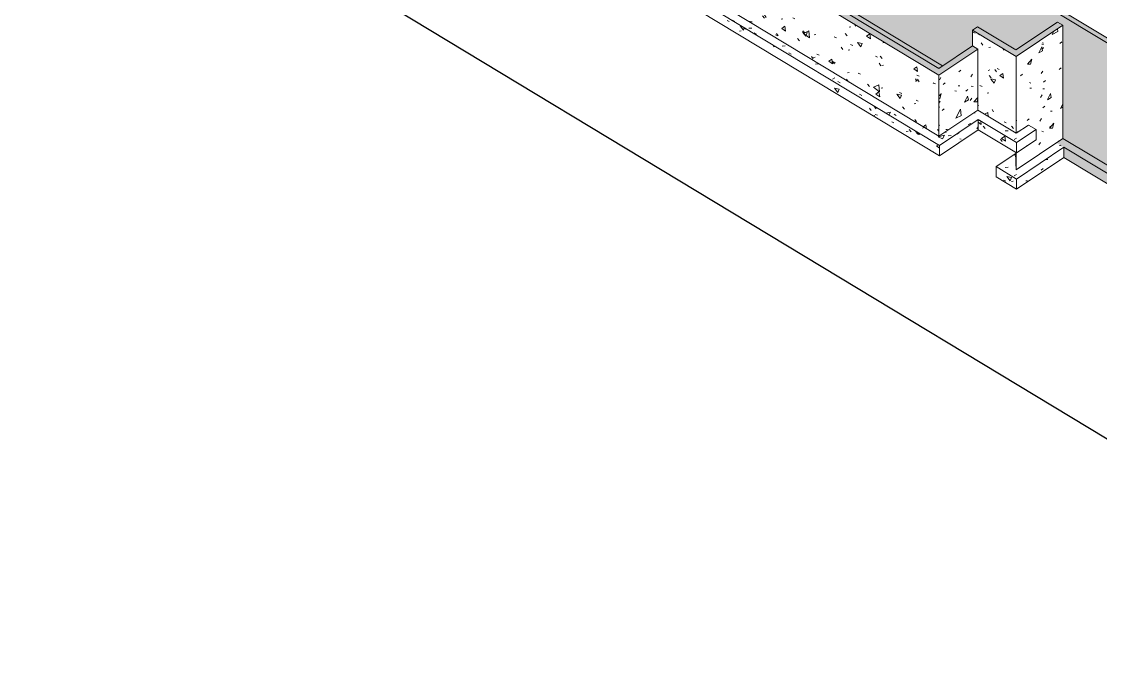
# Model space of a CAD drawing. Header units: inches. Extents: x -4071 to 5659, y -7640 to 11458.
# Drawn here: x -2836 to -1692, y -7640 to -6953 of the extents above; entities that cross this region are included whole.
import ezdxf

# ---------------------------------------------------------------- set-up
doc = ezdxf.new("R2010")
doc.units = ezdxf.units.IN
doc.header["$MEASUREMENT"] = 0
for name, color, linetype, lineweight in [('A-WALL', 113, 'Continuous', 18), ('A-WALL-PATT', 111, 'Continuous', 9), ('G-ANNO-SYMB', 111, 'Continuous', 30), ('S-FNDN', 32, 'Continuous', 18)]:
    doc.layers.add(name, color=color, linetype=linetype, lineweight=lineweight)
pattern_1 = [(37.15, (-1325.936, -7683.69), (68.8571, -3.8302), [5.806, -63.871]), (356.816, (-1325.936, -7683.69), (-13.3197, 45.9087), [5.747, -63.216]), (106.18, (-1320.2, -7684.01), (55.536, 42.0792), [3.984, -43.818]), (33.528, (-1325.936, -7671.48), (102.4555, -10.1033), [8.97, -98.667]), (100.369, (-1317.4, -7672.32), (89.7276, 59.453), [5.893, -64.818]), (354.369, (-1325.936, -7671.48), (89.7277, 59.4537), [8.579, -94.373]), (13.715, (-1316.336, -7674.533), (57.3028, -24.5726), [6.919, -76.11]), (336.789, (-1316.336, -7674.533), (23.3586, 44.2582), [5.196, -57.154]), (62.176, (-1311.56, -7676.58), (80.6615, 19.6845), [4.17, -45.874]), (26.005, (-1325.936, -7683.688), (1.16687, 20.31766), [2.796, -52.455, 2.796, -53.98, -56.141]), (26.005, (-1325.936, -7683.688), (1.16687, 20.31766), [-112.028, 2.796, -53.345]), (4.784, (-1325.936, -7683.688), (25.25438, 24.07207), [3.152, -33.334, 3.152, -57.689, -24.117]), (4.784, (-1325.936, -7683.688), (25.25438, 24.07207), [-97.326, 3.152, -20.965]), (337.951, (-1347.344, -7683.688), (51.24718, -1.37686), [2.883, -18.956, 2.883, -65.254, -90.412]), (337.951, (-1347.344, -7683.688), (51.24718, -1.37686), [-89.975, 2.883, -87.529]), (329.776, (-1356.944, -7683.688), (55.98576, 6.10924), [2.703, -23.919, 2.703, -39.728, -60.206]), (329.776, (-1356.944, -7683.688), (55.98576, 6.10924), [-69.053, 2.703, -57.503])]
pattern_2 = [(33.618, (-1132.89, -6160.17), (49.913, -34.807), [4.029, -44.314]), (325.11, (-1132.89, -6160.17), (-9.655, 61.5722), [5.071, -55.78]), (98.912, (-1128.733, -6163.07), (40.2577, 26.7647), [5.194, -57.131]), (26.822, (-1132.89, -6145.35), (74.268, -57.136), [6.074, -66.809]), (95.852, (-1126.704, -6150.11), (65.042, 32.886), [7.541, -82.953]), (322.428, (-1132.89, -6145.35), (65.042, 32.886), [7.809, -85.894]), (348.942, (-1125.934, -6153.26), (41.5373, -54.9308), [4.965, -54.611]), (307.096, (-1125.934, -6153.26), (16.9317, 43.5046), [5.739, -63.129]), (68.734, (-1122.47, -6157.836), (58.4698, -11.427), [3.89, -42.793]), (12.019, (-1132.892, -6160.17), (0.84624, 24.15677), [1.863, -34.94, 1.863, -35.956, -37.395]), (12.019, (-1132.892, -6160.17), (0.84624, 24.15677), [-74.621, 1.863, -35.532]), (335.109, (-1132.892, -6160.17), (18.30617, 18.16544), [2.51, -26.544, 2.51, -45.939, -19.205]), (335.109, (-1132.892, -6160.17), (18.30617, 18.16544), [-77.503, 2.51, -16.695]), (307.943, (-1148.411, -6150.794), (37.14794, -24.11492), [3.15, -20.713, 3.15, -71.301, -98.791]), (307.943, (-1148.411, -6150.794), (37.14794, -24.11492), [-98.314, 3.15, -95.641]), (302.331, (-1155.37, -6146.59), (40.5829, -17.1022), [3.166, -28.012, 3.166, -46.527, -70.51]), (302.331, (-1155.37, -6146.59), (40.5829, -17.1022), [-80.871, 3.166, -67.345])]
pattern_3 = [(33.618, (-1099.14, -6137.59), (49.913, -34.807), [4.029, -44.314]), (325.11, (-1099.14, -6137.59), (-9.655, 61.5722), [5.071, -55.78]), (98.912, (-1094.98, -6140.49), (40.2577, 26.7647), [5.194, -57.131]), (26.822, (-1099.14, -6122.77), (74.268, -57.136), [6.074, -66.809]), (95.852, (-1092.95, -6127.53), (65.042, 32.886), [7.541, -82.953]), (322.428, (-1099.14, -6122.77), (65.042, 32.886), [7.809, -85.894]), (348.942, (-1092.18, -6130.677), (41.5373, -54.9308), [4.965, -54.611]), (307.096, (-1092.18, -6130.677), (16.9317, 43.5046), [5.739, -63.129]), (68.734, (-1088.72, -6135.255), (58.4698, -11.427), [3.89, -42.793]), (12.019, (-1099.138, -6137.588), (0.84624, 24.15677), [1.863, -34.94, 1.863, -35.956, -37.395]), (12.019, (-1099.138, -6137.588), (0.84624, 24.15677), [-74.621, 1.863, -35.532]), (335.109, (-1099.138, -6137.588), (18.30617, 18.16544), [2.51, -26.544, 2.51, -45.939, -19.205]), (335.109, (-1099.138, -6137.588), (18.30617, 18.16544), [-77.503, 2.51, -16.695]), (307.943, (-1114.656, -6128.212), (37.14794, -24.11492), [3.15, -20.713, 3.15, -71.301, -98.791]), (307.943, (-1114.656, -6128.212), (37.14794, -24.11492), [-98.314, 3.15, -95.641]), (302.331, (-1121.615, -6124.008), (40.5829, -17.1022), [3.166, -28.012, 3.166, -46.527, -70.51]), (302.331, (-1121.615, -6124.008), (40.5829, -17.1022), [-80.871, 3.166, -67.345])]
pattern_4 = [(37.15, (-1325.936, -7645.094), (68.8571, -3.8302), [5.806, -63.871]), (356.816, (-1325.936, -7645.094), (-13.3197, 45.9087), [5.747, -63.216]), (106.18, (-1320.2, -7645.41), (55.536, 42.079), [3.984, -43.818]), (33.528, (-1325.936, -7632.89), (102.4555, -10.1033), [8.97, -98.667]), (100.369, (-1317.4, -7633.73), (89.728, 59.453), [5.893, -64.818]), (354.369, (-1325.936, -7632.89), (89.7277, 59.4537), [8.579, -94.373]), (13.715, (-1316.336, -7635.94), (57.3028, -24.5726), [6.919, -76.11]), (336.789, (-1316.336, -7635.94), (23.3586, 44.2582), [5.196, -57.154]), (62.176, (-1311.56, -7637.99), (80.6615, 19.6845), [4.17, -45.874]), (26.005, (-1325.936, -7645.094), (1.16687, 20.31766), [2.796, -52.455, 2.796, -53.98, -56.141]), (26.005, (-1325.936, -7645.094), (1.16687, 20.31766), [-112.028, 2.796, -53.345]), (4.784, (-1325.936, -7645.094), (25.2544, 24.07207), [3.152, -33.334, 3.152, -57.689, -24.117]), (4.784, (-1325.936, -7645.094), (25.2544, 24.07207), [-97.326, 3.152, -20.965]), (337.951, (-1347.344, -7645.094), (51.24718, -1.37686), [2.883, -18.956, 2.883, -65.254, -90.412]), (337.951, (-1347.344, -7645.094), (51.24718, -1.37686), [-89.975, 2.883, -87.529]), (329.776, (-1356.944, -7645.094), (55.9858, 6.1092), [2.703, -23.919, 2.703, -39.728, -60.206]), (329.776, (-1356.944, -7645.094), (55.9858, 6.1092), [-69.053, 2.703, -57.503])]
pattern_5 = [(33.618, (-1140.47, -6165.24), (49.913, -34.807), [4.029, -44.314]), (325.11, (-1140.47, -6165.24), (-9.655, 61.5722), [5.071, -55.78]), (98.912, (-1136.31, -6168.14), (40.2577, 26.7647), [5.194, -57.131]), (26.822, (-1140.47, -6150.42), (74.268, -57.136), [6.074, -66.809]), (95.852, (-1134.28, -6155.18), (65.042, 32.886), [7.541, -82.953]), (322.428, (-1140.47, -6150.42), (65.042, 32.886), [7.809, -85.894]), (348.942, (-1133.51, -6158.33), (41.5373, -54.9308), [4.965, -54.611]), (307.096, (-1133.51, -6158.328), (16.9317, 43.5046), [5.739, -63.129]), (68.734, (-1130.05, -6162.906), (58.4698, -11.427), [3.89, -42.793]), (12.019, (-1140.47, -6165.24), (0.84624, 24.15677), [1.863, -34.94, 1.863, -35.956, -37.395]), (12.019, (-1140.47, -6165.24), (0.84624, 24.15677), [-74.621, 1.863, -35.532]), (335.109, (-1140.47, -6165.24), (18.30617, 18.16544), [2.51, -26.544, 2.51, -45.939, -19.205]), (335.109, (-1140.47, -6165.24), (18.30617, 18.16544), [-77.503, 2.51, -16.695]), (307.943, (-1155.988, -6155.863), (37.14794, -24.11492), [3.15, -20.713, 3.15, -71.301, -98.791]), (307.943, (-1155.988, -6155.863), (37.14794, -24.11492), [-98.314, 3.15, -95.641]), (302.331, (-1162.947, -6151.66), (40.5829, -17.1022), [3.166, -28.012, 3.166, -46.527, -70.51]), (302.331, (-1162.947, -6151.66), (40.5829, -17.1022), [-80.871, 3.166, -67.345])]

msp = doc.modelspace()

# ---------------------------------------------------------------- hatches: boundary and pattern name
at = {"layer": 'A-WALL'}
for points in [[(-1868.725, -7006.533), (-1863.214, -7002.846), (-2127.07, -6843.428), (-2132.581, -6847.115), (-1884.276, -6997.137)], [(-1781, -6990.316), (-1781.288, -6983.125), (-1821.881, -6958.6), (-1827.392, -6962.286), (-1781.288, -6990.142)], [(-1781, -6990.316), (-1731.401, -6957.135), (-1737.2, -6953.631), (-1781.288, -6983.125)], [(-1862.926, -7010.037), (-1821.593, -6982.386), (-1827.392, -6978.882), (-1868.725, -7006.533), (-1863.214, -7009.863)], [(-1781, -7110.344), (-1781, -7092.204), (-1781.288, -7092.03), (-1781.288, -7103.153)]]:
    msp.add_hatch(color=256, dxfattribs=at).paths.add_polyline_path(points, flags=0)
at = {"layer": 'A-WALL-PATT'}
h = msp.add_hatch(dxfattribs=at)
h.set_pattern_fill('FP_11', color=256, style=0, pattern_type=2)
h.set_pattern_definition([(33.618, (-1041.96, -6099.337), (49.9131, -34.807), [4.029, -44.314]), (325.11, (-1041.96, -6099.337), (-9.655, 61.5722), [5.071, -55.78]), (98.912, (-1037.8, -6102.24), (40.2577, 26.7647), [5.194, -57.131]), (26.822, (-1041.96, -6084.52), (74.268, -57.1358), [6.074, -66.809]), (95.852, (-1035.77, -6089.28), (65.042, 32.886), [7.541, -82.953]), (322.428, (-1041.96, -6084.52), (65.042, 32.886), [7.809, -85.894]), (348.942, (-1035, -6092.427), (41.5373, -54.9308), [4.965, -54.611]), (307.096, (-1035.002, -6092.427), (16.93165, 43.50455), [5.739, -63.129]), (68.734, (-1031.54, -6097.004), (58.4698, -11.427), [3.89, -42.793]), (12.019, (-1041.96, -6099.337), (0.84624, 24.15677), [1.863, -34.94, 1.863, -35.956, -37.395]), (12.019, (-1041.96, -6099.337), (0.84624, 24.15677), [-74.621, 1.863, -35.532]), (335.109, (-1041.96, -6099.337), (18.30617, 18.16544), [2.51, -26.544, 2.51, -45.939, -19.205]), (335.109, (-1041.96, -6099.337), (18.30617, 18.16544), [-77.503, 2.51, -16.695]), (307.943, (-1057.479, -6089.961), (37.14794, -24.11492), [3.15, -20.713, 3.15, -71.301, -98.791]), (307.943, (-1057.479, -6089.961), (37.14794, -24.11492), [-98.314, 3.15, -95.641]), (302.331, (-1064.438, -6085.757), (40.58288, -17.1022), [3.166, -28.012, 3.166, -46.527, -70.51]), (302.331, (-1064.438, -6085.757), (40.58288, -17.1022), [-80.871, 3.166, -67.345])])
h.paths.add_polyline_path([(-1234.858, -7377.166), (-1234.858, -7247.489), (-1346.925, -7179.78), (-1346.925, -7182.096), (-1374.76, -7165.278), (-1374.76, -7162.963), (-1820.126, -6893.88), (-1820.126, -6896.195), (-1847.962, -6879.378), (-1847.962, -6877.062), (-1929.701, -6827.676), (-1929.701, -6829.992), (-1959.303, -6812.107), (-1959.303, -6809.791), (-2050.348, -6754.783), (-2050.348, -6757.099), (-2096.74, -6729.069), (-2096.74, -6726.754), (-2307.245, -6599.57), (-2307.245, -6601.886), (-2335.081, -6585.068), (-2335.081, -6582.752), (-2425.836, -6527.919), (-2425.836, -6534.866), (-2594.733, -6432.822), (-2594.733, -6555.551), (-2152.138, -6822.96), (-2152.138, -6766.08), (-2102.539, -6732.899), (-2096.74, -6736.402), (-2096.74, -6792.534), (-2085.737, -6799.182), (-2085.737, -6815.777), (-2079.938, -6819.281), (-2079.938, -6866.582), (-1859.033, -7000.049), (-1827.392, -6978.882), (-1827.392, -6962.286), (-1821.881, -6958.6), (-1781.288, -6983.125), (-1737.2, -6953.631), (-1731.401, -6957.135), (-1731.401, -7077.163), (-1260.681, -7361.564)], flags=0)
h.paths.add_polyline_path([(-1410.256, -7250.108), (-1410.328, -7249.941), (-1424.188, -7213.702), (-1424.625, -7213.645), (-1427.211, -7212.145), (-1448.024, -7243.605), (-1448.499, -7243.381), (-1448.978, -7242.958), (-1448.934, -7242.834), (-1429.556, -7213.438), (-1437.907, -7219.197), (-1438.209, -7219.149), (-1438.462, -7218.953), (-1438.599, -7218.661), (-1438.548, -7218.283), (-1438.347, -7218.058), (-1428.158, -7210.939), (-1429.199, -7208.349), (-1429.126, -7206.785), (-1428.879, -7205.807), (-1428.569, -7205.17), (-1427.701, -7204.349), (-1427.963, -7203.495), (-1427.054, -7203.164), (-1426.82, -7203.164), (-1426.707, -7203.152), (-1424.059, -7201.38), (-1422.279, -7202.397), (-1422.041, -7202.226), (-1421.707, -7202.441), (-1421.079, -7202.729), (-1421.069, -7202.828), (-1421.185, -7203.117), (-1420.043, -7203.807), (-1419.959, -7204.363), (-1419.088, -7205.262), (-1418.688, -7206.169), (-1418.505, -7207.593), (-1418.492, -7208.264), (-1419.505, -7210.761), (-1398.753, -7224.921), (-1398.725, -7225.125), (-1398.906, -7225.56), (-1399.289, -7225.801), (-1399.578, -7225.755), (-1420.149, -7211.822), (-1420.703, -7212.297), (-1422.855, -7213.568), (-1409.195, -7249.722), (-1410.205, -7250.1)], flags=0)
h.paths.add_polyline_path([(-1421.069, -7202.809), (-1421.131, -7202.784), (-1421.131, -7202.807)], flags=0)
h.paths.add_polyline_path([(-1421.27, -7202.503), (-1421.965, -7202.163), (-1421.863, -7202.144), (-1421.337, -7202.455)], flags=0)
h.paths.add_polyline_path([(-1953.214, -6870.589), (-2057.597, -6807.523), (-2057.597, -6775.104), (-1953.214, -6838.17), (-1953.214, -6867.205)], flags=0)
h.paths.add_polyline_path([(-2318.922, -6701.106), (-2318.994, -6700.939), (-2332.855, -6664.7), (-2333.291, -6664.643), (-2335.877, -6663.143), (-2356.691, -6694.604), (-2357.165, -6694.379), (-2357.644, -6693.956), (-2357.601, -6693.833), (-2338.223, -6664.436), (-2346.574, -6670.196), (-2346.876, -6670.148), (-2347.129, -6669.951), (-2347.265, -6669.659), (-2347.215, -6669.281), (-2347.013, -6669.057), (-2336.824, -6661.937), (-2337.866, -6659.347), (-2337.792, -6657.783), (-2337.546, -6656.805), (-2337.235, -6656.169), (-2336.368, -6655.347), (-2336.629, -6654.493), (-2335.721, -6654.162), (-2335.486, -6654.162), (-2335.374, -6654.15), (-2332.726, -6652.378), (-2330.945, -6653.395), (-2330.707, -6653.224), (-2330.373, -6653.439), (-2329.745, -6653.727), (-2329.735, -6653.826), (-2329.851, -6654.115), (-2328.709, -6654.805), (-2328.626, -6655.361), (-2327.755, -6656.26), (-2327.354, -6657.167), (-2327.172, -6658.591), (-2327.159, -6659.263), (-2328.171, -6661.759), (-2307.419, -6675.92), (-2307.391, -6676.123), (-2307.573, -6676.558), (-2307.955, -6676.8), (-2308.245, -6676.753), (-2328.815, -6662.82), (-2329.369, -6663.295), (-2331.522, -6664.566), (-2317.862, -6700.72), (-2318.872, -6701.098)], flags=0)
h.paths.add_polyline_path([(-2329.735, -6653.807), (-2329.797, -6653.782), (-2329.797, -6653.806)], flags=0)
h.paths.add_polyline_path([(-2329.937, -6653.501), (-2330.632, -6653.161), (-2330.529, -6653.142), (-2330.084, -6653.395)], flags=0)
h = msp.add_hatch(dxfattribs=at)
h.set_pattern_fill('FP_79', color=256, style=0, pattern_type=2)
h.set_pattern_definition(pattern_2)
h.paths.add_polyline_path([(-1868.725, -7071.371), (-1868.725, -7006.533), (-2132.581, -6847.115), (-2132.581, -6911.954), (-1876.698, -7066.554)], flags=0)
h = msp.add_hatch(dxfattribs=at)
h.set_pattern_fill('FP_76', color=256, style=0, pattern_type=2)
h.set_pattern_definition([(63.485, (-2015.376, -5872.766), (47.4338, 27.0827), [7.141, -78.555]), (29.725, (-2015.376, -5872.766), (-9.1759, 49.5998), [4.552, -50.069]), (100.481, (-2011.423, -5870.51), (38.2582, 76.682), [4.203, -46.238]), (61.435, (-2015.376, -5857.945), (70.5786, 34.952), [10.772, -118.497]), (96.366, (-2009.495, -5855.03), (61.8116, 113.5337), [6.589, -72.481]), (26.345, (-2015.376, -5857.945), (61.811, 113.534), [6.563, -72.196]), (47.703, (-2008.763, -5857.226), (39.4747, -3.42644), [6.881, -75.687]), (355.039, (-2008.76, -5857.226), (16.091, 64.499), [3.302, -36.321]), (75.992, (-2005.473, -5857.512), (55.5656, 61.0731), [5.54, -60.936]), (56.811, (-2015.376, -5872.766), (0.80386, 25.2058), [3.163, -59.328, 3.163, -61.053, -63.497]), (56.811, (-2015.376, -5872.766), (0.80386, 25.2058), [-126.707, 3.163, -60.334]), (39.232, (-2015.376, -5872.766), (17.39673, 40.86513), [2.793, -29.541, 2.793, -51.126, -21.373]), (39.232, (-2015.376, -5872.766), (17.39673, 40.86513), [-86.254, 2.793, -18.58]), (357.432, (-2030.124, -5882.632), (35.3027, 21.9453), [1.842, -12.115, 1.842, -41.706, -57.785]), (357.432, (-2030.124, -5882.632), (35.3027, 21.9453), [-57.506, 1.842, -55.943]), (340.315, (-2036.737, -5887.056), (38.5667, 33.2192), [1.709, -15.121, 1.709, -25.115, -38.061]), (340.315, (-2036.737, -5887.056), (38.5667, 33.2192), [-43.654, 1.709, -36.352])])
h.paths.add_polyline_path([(-1781, -7110.344), (-1731.401, -7077.163), (-1731.401, -6957.135), (-1781, -6990.316), (-1781, -7071.75), (-1767.911, -7062.994), (-1759.938, -7067.811), (-1759.938, -7078.618), (-1780.604, -7092.443), (-1781, -7092.204), (-1781, -7107.092)], flags=0)
h = msp.add_hatch(dxfattribs=at)
h.set_pattern_fill('FP_77', color=256, style=0, pattern_type=2)
h.set_pattern_definition([(33.618, (-1091.56, -6132.52), (49.913, -34.807), [4.029, -44.314]), (325.11, (-1091.56, -6132.52), (-9.655, 61.5722), [5.071, -55.78]), (98.912, (-1087.4, -6135.42), (40.2577, 26.7647), [5.194, -57.131]), (26.822, (-1091.56, -6117.7), (74.268, -57.136), [6.074, -66.809]), (95.852, (-1085.37, -6122.46), (65.042, 32.886), [7.541, -82.953]), (322.428, (-1091.56, -6117.7), (65.042, 32.886), [7.809, -85.894]), (348.942, (-1084.6, -6125.61), (41.5373, -54.9308), [4.965, -54.611]), (307.096, (-1084.6, -6125.608), (16.9317, 43.5046), [5.739, -63.129]), (68.734, (-1081.14, -6130.185), (58.4698, -11.427), [3.89, -42.793]), (12.019, (-1091.56, -6132.52), (0.84624, 24.15677), [1.863, -34.94, 1.863, -35.956, -37.395]), (12.019, (-1091.56, -6132.52), (0.84624, 24.15677), [-74.621, 1.863, -35.532]), (335.109, (-1091.56, -6132.52), (18.30617, 18.16544), [2.51, -26.544, 2.51, -45.939, -19.205]), (335.109, (-1091.56, -6132.52), (18.30617, 18.16544), [-77.503, 2.51, -16.695]), (307.943, (-1107.078, -6123.143), (37.14794, -24.11492), [3.15, -20.713, 3.15, -71.301, -98.791]), (307.943, (-1107.078, -6123.143), (37.14794, -24.11492), [-98.314, 3.15, -95.641]), (302.331, (-1114.037, -6118.938), (40.5829, -17.1022), [3.166, -28.012, 3.166, -46.527, -70.51]), (302.331, (-1114.037, -6118.938), (40.5829, -17.1022), [-80.871, 3.166, -67.345])])
h.paths.add_polyline_path([(-1781, -7071.75), (-1781, -6990.316), (-1827.392, -6962.286), (-1827.392, -6978.882), (-1821.593, -6982.386), (-1821.593, -7047.224), (-1805.229, -7057.111)], flags=0)
h = msp.add_hatch(dxfattribs=at)
h.set_pattern_fill('FP_78', color=256, style=0, pattern_type=2)
h.set_pattern_definition([(63.485, (-2055.97, -5848.24), (47.4338, 27.0827), [7.141, -78.555]), (29.725, (-2055.97, -5848.24), (-9.1759, 49.5998), [4.552, -50.069]), (100.481, (-2052.017, -5845.983), (38.2582, 76.682), [4.203, -46.238]), (61.435, (-2055.97, -5833.42), (70.5786, 34.952), [10.772, -118.497]), (96.366, (-2050.09, -5830.51), (61.8116, 113.5337), [6.589, -72.481]), (26.345, (-2055.97, -5833.42), (61.811, 113.534), [6.563, -72.196]), (47.703, (-2049.356, -5832.7), (39.4747, -3.42644), [6.881, -75.687]), (355.039, (-2049.356, -5832.7), (16.091, 64.499), [3.302, -36.321]), (75.992, (-2046.067, -5832.986), (55.5656, 61.0731), [5.54, -60.936]), (56.811, (-2055.969, -5848.24), (0.80386, 25.2058), [3.163, -59.328, 3.163, -61.053, -63.497]), (56.811, (-2055.969, -5848.24), (0.80386, 25.2058), [-126.707, 3.163, -60.334]), (39.232, (-2055.97, -5848.24), (17.39673, 40.86513), [2.793, -29.541, 2.793, -51.126, -21.373]), (39.232, (-2055.97, -5848.24), (17.39673, 40.86513), [-86.254, 2.793, -18.58]), (357.432, (-2070.717, -5858.106), (35.3027, 21.9453), [1.842, -12.115, 1.842, -41.706, -57.785]), (357.432, (-2070.717, -5858.106), (35.3027, 21.9453), [-57.506, 1.842, -55.943]), (340.315, (-2077.33, -5862.53), (38.5667, 33.2192), [1.709, -15.121, 1.709, -25.115, -38.061]), (340.315, (-2077.33, -5862.53), (38.5667, 33.2192), [-43.654, 1.709, -36.352])])
h.paths.add_polyline_path([(-1862.926, -7074.875), (-1821.593, -7047.224), (-1821.593, -6982.386), (-1862.926, -7010.037), (-1862.926, -7073.45)], flags=0)
h = msp.add_hatch(dxfattribs=at)
h.set_pattern_fill('FP_79', color=256, style=0, pattern_type=2)
h.set_pattern_definition(pattern_2)
h.paths.add_polyline_path([(-1862.926, -7074.875), (-1862.926, -7010.037), (-1868.725, -7006.533), (-1868.725, -7071.371), (-1863.61, -7074.462)], flags=0)
at = {"layer": 'S-FNDN', "lineweight": 9}
h = msp.add_hatch(dxfattribs=at)
h.set_pattern_fill('FP_16', color=256, style=0, pattern_type=2)
h.set_pattern_definition(pattern_1)
h.paths.add_polyline_path([(-1232.323, -7387.468), (-1211.657, -7373.642), (-1221.081, -7367.949), (-1234.858, -7377.166), (-1731.401, -7077.163), (-1738.29, -7081.771), (-1428.531, -7268.829), (-1427.874, -7268.657), (-1427.762, -7268.645), (-1425.114, -7266.873), (-1423.333, -7267.89), (-1423.095, -7267.719), (-1422.761, -7267.934), (-1422.175, -7268.158), (-1422.124, -7268.321), (-1422.239, -7268.61), (-1421.097, -7269.3), (-1421.014, -7269.856), (-1420.143, -7270.755), (-1419.743, -7271.662), (-1419.56, -7273.086), (-1419.547, -7273.758), (-1419.708, -7274.253), (-1360.951, -7309.66), (-1360.294, -7309.488), (-1360.182, -7309.476), (-1357.534, -7307.704), (-1355.753, -7308.721), (-1355.515, -7308.549), (-1355.181, -7308.765), (-1354.595, -7308.989), (-1354.543, -7309.152), (-1354.697, -7309.418), (-1353.517, -7310.131), (-1353.434, -7310.687), (-1352.562, -7311.586), (-1352.162, -7312.492), (-1351.98, -7313.917), (-1351.967, -7314.588), (-1352.128, -7315.084), (-1293.37, -7350.491), (-1292.714, -7350.319), (-1292.601, -7350.307), (-1289.953, -7348.535), (-1288.173, -7349.552), (-1287.935, -7349.38), (-1287.601, -7349.596), (-1286.97, -7349.888), (-1286.963, -7349.983), (-1287.079, -7350.272), (-1285.937, -7350.962), (-1285.854, -7351.518), (-1284.982, -7352.416), (-1284.582, -7353.323), (-1284.4, -7354.747), (-1284.386, -7355.419), (-1284.548, -7355.915), (-1234.858, -7385.936)], flags=0)
h.paths.add_polyline_path([(-1286.963, -7349.964), (-1287.025, -7349.939), (-1287.025, -7349.962)], flags=0)
h.paths.add_polyline_path([(-1287.165, -7349.658), (-1287.859, -7349.318), (-1287.757, -7349.298), (-1287.311, -7349.552)], flags=0)
h.paths.add_polyline_path([(-1354.543, -7309.133), (-1354.605, -7309.108), (-1354.605, -7309.131)], flags=0)
h.paths.add_polyline_path([(-1354.745, -7308.827), (-1355.44, -7308.487), (-1355.337, -7308.467), (-1354.811, -7308.779)], flags=0)
h.paths.add_polyline_path([(-1422.124, -7268.302), (-1422.185, -7268.277), (-1422.185, -7268.301)], flags=0)
h.paths.add_polyline_path([(-1422.325, -7267.996), (-1423.02, -7267.656), (-1422.917, -7267.637), (-1422.472, -7267.89)], flags=0)
h.paths.add_polyline_path([(-1863.214, -7002.846), (-1859.033, -7000.049), (-2079.938, -6866.582), (-2079.938, -6871.905), (-1863.61, -7002.607)], flags=0)
h.paths.add_polyline_path([(-2152.138, -6831.73), (-2152.138, -6822.96), (-2583.86, -6562.121), (-2590.748, -6566.729), (-2580.093, -6573.073), (-2579.437, -6572.901), (-2579.324, -6572.889), (-2576.676, -6571.118), (-2574.895, -6572.135), (-2574.658, -6571.963), (-2574.324, -6572.179), (-2573.696, -6572.466), (-2573.686, -6572.566), (-2573.802, -6572.854), (-2572.66, -6573.544), (-2572.576, -6574.101), (-2571.705, -6574.999), (-2571.305, -6575.906), (-2571.122, -6577.343), (-2571.194, -6578.21), (-2571.302, -6578.478), (-2507.348, -6617.025), (-2506.692, -6616.853), (-2506.579, -6616.841), (-2503.931, -6615.069), (-2502.15, -6616.086), (-2501.913, -6615.914), (-2501.579, -6616.13), (-2500.992, -6616.354), (-2500.941, -6616.517), (-2501.057, -6616.806), (-2499.915, -6617.496), (-2499.831, -6618.052), (-2498.96, -6618.95), (-2498.56, -6619.857), (-2498.377, -6621.282), (-2498.364, -6621.953), (-2498.525, -6622.449), (-2434.603, -6660.976), (-2433.947, -6660.804), (-2433.834, -6660.792), (-2431.186, -6659.021), (-2429.406, -6660.037), (-2429.168, -6659.866), (-2428.834, -6660.081), (-2428.206, -6660.369), (-2428.196, -6660.468), (-2428.312, -6660.757), (-2427.17, -6661.447), (-2427.086, -6662.003), (-2426.215, -6662.902), (-2425.815, -6663.809), (-2425.632, -6665.233), (-2425.619, -6665.905), (-2425.78, -6666.4), (-2192.204, -6807.523)], flags=0)
h.paths.add_polyline_path([(-2428.196, -6660.449), (-2428.258, -6660.424), (-2428.258, -6660.448)], flags=0)
h.paths.add_polyline_path([(-2428.397, -6660.143), (-2429.092, -6659.803), (-2428.989, -6659.784), (-2428.544, -6660.037)], flags=0)
h.paths.add_polyline_path([(-2500.941, -6616.498), (-2501.003, -6616.473), (-2501.003, -6616.496)], flags=0)
h.paths.add_polyline_path([(-2501.142, -6616.192), (-2501.837, -6615.852), (-2501.734, -6615.832), (-2501.209, -6616.144)], flags=0)
h.paths.add_polyline_path([(-2573.686, -6572.546), (-2573.747, -6572.521), (-2573.747, -6572.545)], flags=0)
h.paths.add_polyline_path([(-2573.887, -6572.24), (-2574.582, -6571.901), (-2574.479, -6571.881), (-2573.954, -6572.192)], flags=0)
h = msp.add_hatch(dxfattribs=at)
h.set_pattern_fill('FP_54', color=256, style=0, pattern_type=2)
h.set_pattern_definition([(33.618, (-1048.85, -6103.946), (49.9131, -34.807), [4.029, -44.314]), (325.11, (-1048.85, -6103.946), (-9.655, 61.5722), [5.071, -55.78]), (98.912, (-1044.69, -6106.846), (40.2577, 26.7647), [5.194, -57.131]), (26.822, (-1048.85, -6089.13), (74.268, -57.1358), [6.074, -66.809]), (95.852, (-1042.66, -6093.89), (65.042, 32.886), [7.541, -82.953]), (322.428, (-1048.85, -6089.126), (65.042, 32.886), [7.809, -85.894]), (348.942, (-1041.89, -6097.035), (41.5373, -54.9308), [4.965, -54.611]), (307.096, (-1041.89, -6097.035), (16.93165, 43.50455), [5.739, -63.129]), (68.734, (-1038.43, -6101.613), (58.4698, -11.427), [3.89, -42.793]), (12.019, (-1048.85, -6103.946), (0.84624, 24.15677), [1.863, -34.94, 1.863, -35.956, -37.395]), (12.019, (-1048.85, -6103.946), (0.84624, 24.15677), [-74.621, 1.863, -35.532]), (335.109, (-1048.85, -6103.946), (18.30617, 18.16544), [2.51, -26.544, 2.51, -45.939, -19.205]), (335.109, (-1048.85, -6103.946), (18.30617, 18.16544), [-77.503, 2.51, -16.695]), (307.943, (-1064.368, -6094.57), (37.14794, -24.11492), [3.15, -20.713, 3.15, -71.301, -98.791]), (307.943, (-1064.368, -6094.57), (37.14794, -24.11492), [-98.314, 3.15, -95.641]), (302.331, (-1071.327, -6090.365), (40.58288, -17.1022), [3.166, -28.012, 3.166, -46.527, -70.51]), (302.331, (-1071.327, -6090.365), (40.58288, -17.1022), [-80.871, 3.166, -67.345])])
h.paths.add_polyline_path([(-1232.323, -7398.274), (-1232.323, -7387.468), (-1284.582, -7355.902), (-1285.399, -7357.916), (-1264.647, -7372.076), (-1264.619, -7372.28), (-1264.8, -7372.715), (-1265.183, -7372.956), (-1265.472, -7372.91), (-1286.043, -7358.977), (-1286.597, -7359.451), (-1288.749, -7360.723), (-1286.935, -7365.279), (-1232.386, -7398.236)], flags=0)
h.paths.add_polyline_path([(-1288.768, -7364.171), (-1290.083, -7360.856), (-1290.519, -7360.8), (-1293.105, -7359.3), (-1294.166, -7360.91), (-1288.784, -7364.162)], flags=0)
h.paths.add_polyline_path([(-1296.266, -7359.641), (-1294.052, -7358.094), (-1295.093, -7355.504), (-1295.027, -7353.984), (-1294.898, -7353.246), (-1294.463, -7352.325), (-1293.595, -7351.504), (-1293.857, -7350.649), (-1293.562, -7350.468), (-1352.162, -7315.071), (-1352.979, -7317.085), (-1332.227, -7331.245), (-1332.199, -7331.449), (-1332.38, -7331.884), (-1332.763, -7332.125), (-1333.053, -7332.079), (-1353.623, -7318.146), (-1354.177, -7318.62), (-1356.329, -7319.892), (-1354.617, -7324.387), (-1297.67, -7358.793)], flags=0)
h.paths.add_polyline_path([(-1356.349, -7323.34), (-1357.663, -7320.025), (-1358.099, -7319.969), (-1360.685, -7318.469), (-1361.746, -7320.079), (-1358.612, -7321.973)], flags=0)
h.paths.add_polyline_path([(-1363.846, -7318.81), (-1361.632, -7317.263), (-1362.674, -7314.673), (-1362.6, -7313.109), (-1362.353, -7312.131), (-1362.043, -7311.494), (-1361.176, -7310.673), (-1361.437, -7309.818), (-1361.142, -7309.638), (-1419.743, -7274.24), (-1420.559, -7276.254), (-1399.807, -7290.414), (-1399.78, -7290.618), (-1399.961, -7291.053), (-1400.343, -7291.294), (-1400.633, -7291.248), (-1421.204, -7277.315), (-1421.757, -7277.79), (-1423.91, -7279.061), (-1422.096, -7283.617), (-1364.754, -7318.262)], flags=0)
h.paths.add_polyline_path([(-1423.929, -7282.509), (-1425.243, -7279.195), (-1425.679, -7279.138), (-1428.265, -7277.638), (-1429.326, -7279.248), (-1423.944, -7282.5)], flags=0)
h.paths.add_polyline_path([(-1431.427, -7277.979), (-1429.212, -7276.432), (-1430.254, -7273.842), (-1430.18, -7272.278), (-1429.934, -7271.3), (-1429.623, -7270.663), (-1428.756, -7269.842), (-1429.017, -7268.988), (-1428.723, -7268.807), (-1730.316, -7086.589), (-1730.316, -7097.395), (-1432.334, -7277.431)], flags=0)
h.paths.add_polyline_path([(-2156.203, -6840.081), (-2152.138, -6837.362), (-2152.138, -6831.73), (-2425.815, -6666.387), (-2426.632, -6668.401), (-2405.88, -6682.562), (-2405.852, -6682.765), (-2406.033, -6683.2), (-2406.416, -6683.442), (-2406.705, -6683.395), (-2427.276, -6669.462), (-2427.83, -6669.937), (-2429.982, -6671.208), (-2428.168, -6675.764), (-2166.367, -6833.94)], flags=0)
h.paths.add_polyline_path([(-2430.001, -6674.657), (-2431.315, -6671.342), (-2431.752, -6671.285), (-2434.337, -6669.785), (-2435.399, -6671.395), (-2430.017, -6674.647)], flags=0)
h.paths.add_polyline_path([(-2437.499, -6670.127), (-2435.285, -6668.579), (-2436.326, -6665.989), (-2436.253, -6664.425), (-2436.006, -6663.447), (-2435.696, -6662.811), (-2434.828, -6661.989), (-2435.09, -6661.135), (-2434.795, -6660.954), (-2498.56, -6622.436), (-2499.377, -6624.45), (-2478.625, -6638.61), (-2478.597, -6638.814), (-2478.778, -6639.249), (-2479.161, -6639.49), (-2479.45, -6639.444), (-2500.021, -6625.511), (-2500.575, -6625.985), (-2502.727, -6627.257), (-2501.014, -6631.752), (-2438.406, -6669.578)], flags=0)
h.paths.add_polyline_path([(-2502.746, -6630.705), (-2504.06, -6627.39), (-2504.497, -6627.334), (-2507.082, -6625.834), (-2508.144, -6627.444), (-2504.746, -6629.497)], flags=0)
h.paths.add_polyline_path([(-2510.244, -6626.175), (-2508.03, -6624.628), (-2509.071, -6622.038), (-2509.002, -6620.504), (-2508.751, -6619.496), (-2508.441, -6618.859), (-2507.573, -6618.038), (-2507.835, -6617.183), (-2507.54, -6617.002), (-2571.305, -6578.484), (-2572.122, -6580.499), (-2551.37, -6594.659), (-2551.342, -6594.862), (-2551.523, -6595.298), (-2551.906, -6595.539), (-2552.195, -6595.492), (-2572.766, -6581.559), (-2573.32, -6582.034), (-2575.472, -6583.306), (-2573.658, -6587.861), (-2511.648, -6625.327)], flags=0)
h.paths.add_polyline_path([(-2575.491, -6586.754), (-2576.805, -6583.439), (-2577.242, -6583.382), (-2579.827, -6581.883), (-2580.889, -6583.493), (-2575.507, -6586.744)], flags=0)
h.paths.add_polyline_path([(-2582.989, -6582.224), (-2580.775, -6580.677), (-2581.816, -6578.087), (-2581.747, -6576.553), (-2581.621, -6575.829), (-2581.186, -6574.908), (-2580.318, -6574.087), (-2580.58, -6573.232), (-2580.285, -6573.051), (-2590.748, -6566.729), (-2590.748, -6577.536), (-2584.393, -6581.375)], flags=0)
at = {"layer": 'S-FNDN'}
msp.add_hatch(color=256, dxfattribs=at).paths.add_polyline_path([(-1374.76, -7162.963), (-1370.627, -7160.198), (-1815.993, -6891.114), (-1820.126, -6893.88), (-1377.304, -7161.426)], flags=0)
at = {"layer": 'S-FNDN', "lineweight": 9}
h = msp.add_hatch(dxfattribs=at)
h.set_pattern_fill('FP_85', color=256, style=0, pattern_type=2)
h.set_pattern_definition(pattern_4)
h.paths.add_polyline_path([(-1884.276, -7071.623), (-1876.698, -7066.554), (-2132.581, -6911.954), (-2132.581, -6901.802), (-2148.132, -6912.205), (-1884.693, -7071.371)], flags=0)
h = msp.add_hatch(dxfattribs=at)
h.set_pattern_fill('FP_86', color=256, style=0, pattern_type=2)
h.set_pattern_definition(pattern_5)
h.paths.add_polyline_path([(-1884.276, -7082.429), (-1884.276, -7071.623), (-2148.132, -6912.205), (-2148.132, -6923.012), (-1899.138, -7073.45)], flags=0)
h = msp.add_hatch(dxfattribs=at)
h.set_pattern_fill('FP_85', color=256, style=0, pattern_type=2)
h.set_pattern_definition(pattern_4)
h.paths.add_polyline_path([(-1780.604, -7081.637), (-1759.938, -7067.811), (-1767.911, -7062.994), (-1781, -7071.75), (-1821.593, -7047.224), (-1829.171, -7052.293), (-1781, -7081.397)], flags=0)
h = msp.add_hatch(dxfattribs=at)
h.set_pattern_fill('FP_85', color=256, style=0, pattern_type=2)
h.set_pattern_definition(pattern_4)
h.paths.add_polyline_path([(-1862.53, -7084.762), (-1821.197, -7057.111), (-1829.171, -7052.293), (-1862.926, -7074.875), (-1876.698, -7066.554), (-1884.276, -7071.623), (-1863.366, -7084.256)], flags=0)
h = msp.add_hatch(dxfattribs=at)
h.set_pattern_fill('FP_87', color=256, style=0, pattern_type=2)
h.set_pattern_definition([(63.485, (-2047.996, -5853.057), (47.4338, 27.0827), [7.141, -78.555]), (29.725, (-2047.996, -5853.057), (-9.1759, 49.5998), [4.552, -50.069]), (100.481, (-2044.043, -5850.8), (38.2582, 76.682), [4.203, -46.238]), (61.435, (-2047.996, -5838.237), (70.5786, 34.952), [10.772, -118.497]), (96.366, (-2042.114, -5835.325), (61.8116, 113.5337), [6.589, -72.481]), (26.345, (-2047.996, -5838.24), (61.811, 113.534), [6.563, -72.196]), (47.703, (-2041.382, -5837.518), (39.4747, -3.42644), [6.881, -75.687]), (355.039, (-2041.38, -5837.52), (16.091, 64.499), [3.302, -36.321]), (75.992, (-2038.093, -5837.804), (55.5656, 61.0731), [5.54, -60.936]), (56.811, (-2047.996, -5853.057), (0.80386, 25.2058), [3.163, -59.328, 3.163, -61.053, -63.497]), (56.811, (-2047.996, -5853.057), (0.80386, 25.2058), [-126.707, 3.163, -60.334]), (39.232, (-2047.996, -5853.057), (17.39673, 40.86513), [2.793, -29.541, 2.793, -51.126, -21.373]), (39.232, (-2047.996, -5853.057), (17.39673, 40.86513), [-86.254, 2.793, -18.58]), (357.432, (-2062.743, -5862.923), (35.3027, 21.9453), [1.842, -12.115, 1.842, -41.706, -57.785]), (357.432, (-2062.743, -5862.923), (35.3027, 21.9453), [-57.506, 1.842, -55.943]), (340.315, (-2069.356, -5867.35), (38.5667, 33.2192), [1.709, -15.121, 1.709, -25.115, -38.061]), (340.315, (-2069.356, -5867.35), (38.5667, 33.2192), [-43.654, 1.709, -36.352])])
h.paths.add_polyline_path([(-1862.53, -7095.568), (-1821.197, -7067.917), (-1821.197, -7057.111), (-1862.53, -7084.762), (-1862.53, -7086.589)], flags=0)
h = msp.add_hatch(dxfattribs=at)
h.set_pattern_fill('FP_82', color=256, style=0, pattern_type=2)
h.set_pattern_definition(pattern_3)
h.paths.add_polyline_path([(-1780.604, -7092.443), (-1780.604, -7081.637), (-1821.197, -7057.111), (-1821.197, -7067.917), (-1781, -7092.204)], flags=0)
h = msp.add_hatch(dxfattribs=at)
h.set_pattern_fill('FP_86', color=256, style=0, pattern_type=2)
h.set_pattern_definition(pattern_5)
h.paths.add_polyline_path([(-1862.53, -7095.568), (-1862.53, -7084.762), (-1884.276, -7071.623), (-1884.276, -7082.429), (-1877.392, -7086.589)], flags=0)
h = msp.add_hatch(dxfattribs=at)
h.set_pattern_fill('FP_84', color=256, style=0, pattern_type=2)
h.set_pattern_definition([(63.485, (-2007.402, -5877.583), (41.99846, 16.18826), [7.141, -78.555]), (29.725, (-2007.4, -5877.583), (-64.9003, 17.783), [4.552, -50.069]), (100.481, (-2003.45, -5875.326), (49.41, 16.4008), [4.203, -46.238]), (61.435, (-2007.4, -5862.763), (65.6747, 25.9444), [10.772, -118.497]), (96.366, (-2001.52, -5859.85), (72.1765, 20.631), [6.589, -72.481]), (26.345, (-2007.4, -5862.76), (-26.5606, 69.7717), [6.563, -72.196]), (47.703, (-2000.79, -5862.044), (58.1241, 17.0712), [6.881, -75.687]), (355.039, (-2000.79, -5862.044), (-27.0816, 68.2466), [3.302, -36.321]), (75.992, (-1997.5, -5862.33), (44.4782, 16.6303), [5.54, -60.936]), (56.811, (-2007.402, -5877.583), (-0.49458, 23.22075), [3.163, -59.328, 3.163, -61.053, -63.497]), (56.811, (-2007.402, -5877.583), (-0.49458, 23.22075), [-126.707, 3.163, -60.334]), (39.232, (-2007.402, -5877.583), (-2.56603, 24.5653), [2.793, -29.541, 2.793, -51.126, -21.373]), (39.232, (-2007.402, -5877.583), (-2.56603, 24.5653), [-86.254, 2.793, -18.58]), (357.432, (-2022.15, -5887.45), (18.37773, 22.7044), [1.842, -12.115, 1.842, -41.706, -57.785]), (357.432, (-2022.15, -5887.45), (18.37773, 22.7044), [-57.506, 1.842, -55.943]), (340.315, (-2028.763, -5891.873), (26.5901, 37.504), [1.709, -15.121, 1.709, -25.115, -38.061]), (340.315, (-2028.763, -5891.873), (26.5901, 37.504), [-43.654, 1.709, -36.352])])
h.paths.add_polyline_path([(-1780.604, -7092.443), (-1759.938, -7078.618), (-1759.938, -7067.811), (-1780.604, -7081.637), (-1780.604, -7086.589)], flags=0)
h = msp.add_hatch(dxfattribs=at)
h.set_pattern_fill('FP_16', color=256, style=0, pattern_type=2)
h.set_pattern_definition(pattern_1)
h.paths.add_polyline_path([(-1780.604, -7120.231), (-1730.316, -7086.589), (-1738.29, -7081.771), (-1781, -7110.344), (-1781.288, -7103.153), (-1781.288, -7093.002), (-1802.35, -7107.092), (-1781, -7119.992)], flags=0)
h = msp.add_hatch(dxfattribs=at)
h.set_pattern_fill('FP_83', color=256, style=0, pattern_type=2)
h.set_pattern_definition([(63.485, (-2007.402, -5877.583), (47.4338, 27.08266), [7.141, -78.555]), (29.725, (-2007.4, -5877.583), (-9.1759, 49.5998), [4.552, -50.069]), (100.481, (-2003.45, -5875.326), (38.2582, 76.682), [4.203, -46.238]), (61.435, (-2007.4, -5862.763), (70.5786, 34.952), [10.772, -118.497]), (96.366, (-2001.52, -5859.85), (61.8116, 113.5337), [6.589, -72.481]), (26.345, (-2007.4, -5862.76), (61.811, 113.534), [6.563, -72.196]), (47.703, (-2000.79, -5862.044), (39.4747, -3.42644), [6.881, -75.687]), (355.039, (-2000.79, -5862.044), (16.091, 64.499), [3.302, -36.321]), (75.992, (-1997.5, -5862.33), (55.5656, 61.0731), [5.54, -60.936]), (56.811, (-2007.402, -5877.583), (0.80386, 25.2058), [3.163, -59.328, 3.163, -61.053, -63.497]), (56.811, (-2007.402, -5877.583), (0.80386, 25.2058), [-126.707, 3.163, -60.334]), (39.232, (-2007.402, -5877.583), (17.39673, 40.86513), [2.793, -29.541, 2.793, -51.126, -21.373]), (39.232, (-2007.402, -5877.583), (17.39673, 40.86513), [-86.254, 2.793, -18.58]), (357.432, (-2022.15, -5887.45), (35.3027, 21.9453), [1.842, -12.115, 1.842, -41.706, -57.785]), (357.432, (-2022.15, -5887.45), (35.3027, 21.9453), [-57.506, 1.842, -55.943]), (340.315, (-2028.763, -5891.873), (38.5667, 33.2192), [1.709, -15.121, 1.709, -25.115, -38.061]), (340.315, (-2028.763, -5891.873), (38.5667, 33.2192), [-43.654, 1.709, -36.352])])
h.paths.add_polyline_path([(-1780.604, -7131.037), (-1730.316, -7097.395), (-1730.316, -7086.589), (-1780.604, -7120.231)], flags=0)
h = msp.add_hatch(dxfattribs=at)
h.set_pattern_fill('FP_82', color=256, style=0, pattern_type=2)
h.set_pattern_definition(pattern_3)
h.paths.add_polyline_path([(-1780.604, -7131.037), (-1780.604, -7120.231), (-1802.35, -7107.092), (-1802.35, -7117.898), (-1781, -7130.798)], flags=0)

# ---------------------------------------------------------------- linework, layer by layer
at = {"layer": 'A-WALL', "lineweight": 9}
for p, q in [((-1862.926, -7010.037), (-2132.581, -6847.115)), ((-2121.271, -6846.932), (-1863.214, -7002.846)), ((-2132.581, -6911.954), (-1862.926, -7074.875)), ((-1821.881, -6958.6), (-1827.392, -6962.286)), ((-1821.881, -6958.6), (-1781.288, -6983.125)), ((-1781.288, -6983.125), (-1737.2, -6953.631)), ((-1731.401, -6957.135), (-1781, -6990.316)), ((-1731.401, -6957.135), (-1737.2, -6953.631)), ((-1731.401, -7077.163), (-1731.401, -6957.135)), ((-1781, -6990.316), (-1827.392, -6962.286)), ((-1827.392, -6962.286), (-1827.392, -6978.882)), ((-1863.214, -7002.846), (-1827.392, -6978.882)), ((-1821.593, -6982.386), (-1862.926, -7010.037)), ((-1821.593, -6982.386), (-1827.392, -6978.882)), ((-1821.593, -7047.224), (-1821.593, -6982.386)), ((-1781, -6990.316), (-1781, -7071.75)), ((-1862.926, -7010.037), (-1862.926, -7074.875)), ((-1862.926, -7074.875), (-1821.593, -7047.224)), ((-1821.593, -7047.224), (-1781, -7071.75)), ((-1781, -7110.344), (-1731.401, -7077.163)), ((-1781.288, -7103.153), (-1781.288, -7092.03)), ((-1781, -7092.204), (-1781, -7110.344)), ((-1781, -7110.344), (-1781.288, -7103.153))]:
    msp.add_line(p, q, dxfattribs=at)
at = {"layer": 'G-ANNO-SYMB'}
msp.add_line((-2836.338, -6700.032), (-1281.379, -7639.513), dxfattribs=at)
at = {"layer": 'S-FNDN', "lineweight": 9}
for p, q in [((-2079.938, -6866.582), (-1859.033, -7000.049)), ((-1815.993, -6891.114), (-1370.627, -7160.198)), ((-1374.76, -7162.963), (-1820.126, -6893.88)), ((-1731.401, -7077.163), (-1234.858, -7377.166))]:
    msp.add_line(p, q, dxfattribs=at)
at = {"layer": 'S-FNDN', "color": 143, "lineweight": 9}
for p, q in [((-2148.132, -6912.205), (-1862.53, -7084.762)), ((-2148.132, -6923.012), (-1862.53, -7095.568)), ((-1862.53, -7084.762), (-1821.197, -7057.111)), ((-1821.197, -7057.111), (-1780.604, -7081.637)), ((-1821.197, -7067.917), (-1821.197, -7057.111)), ((-1862.53, -7095.568), (-1821.197, -7067.917)), ((-1821.197, -7067.917), (-1780.604, -7092.443)), ((-1767.911, -7062.994), (-1781, -7071.75)), ((-1759.938, -7067.811), (-1780.604, -7081.637)), ((-1759.938, -7067.811), (-1767.911, -7062.994)), ((-1759.938, -7078.618), (-1759.938, -7067.811)), ((-1862.53, -7095.568), (-1862.53, -7084.762)), ((-1780.604, -7092.443), (-1759.938, -7078.618)), ((-1780.604, -7081.637), (-1780.604, -7092.443)), ((-1781.288, -7093.002), (-1802.35, -7107.092)), ((-1780.604, -7120.231), (-1730.316, -7086.589)), ((-1730.316, -7086.589), (-1428.628, -7268.864)), ((-1730.316, -7097.395), (-1730.316, -7086.589)), ((-1780.604, -7120.231), (-1802.35, -7107.092)), ((-1802.35, -7107.092), (-1802.35, -7117.898)), ((-1780.604, -7131.037), (-1730.316, -7097.395)), ((-1431.396, -7277.998), (-1730.316, -7097.395)), ((-1802.35, -7117.898), (-1780.604, -7131.037)), ((-1780.604, -7131.037), (-1780.604, -7120.231))]:
    msp.add_line(p, q, dxfattribs=at)

doc.saveas('drawing.dxf')
